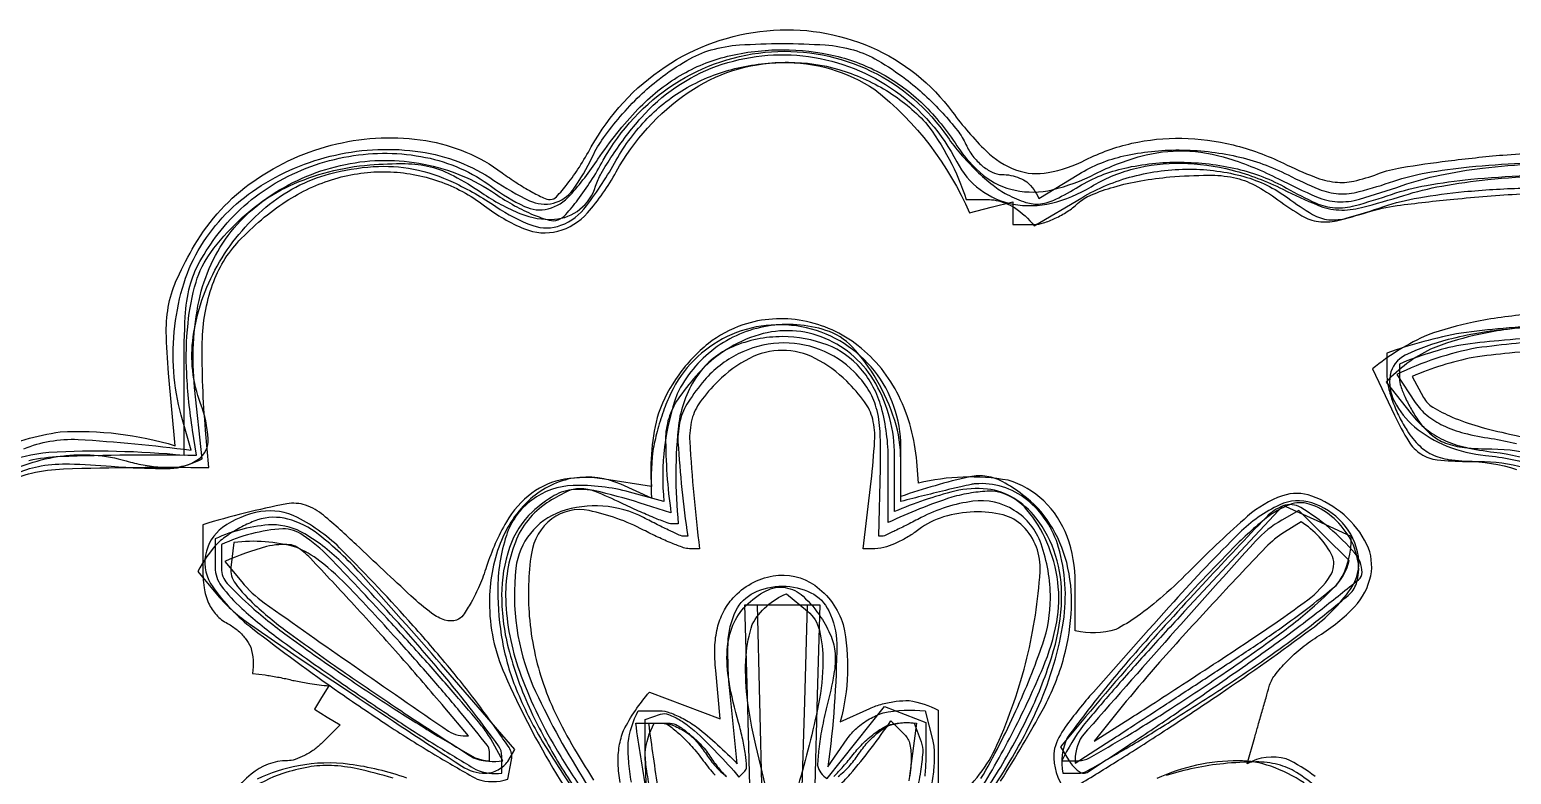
# Model space of a CAD drawing. Extents: x 0 to 564, y 0 to 802.
# Drawn here: x 351.1 to 470, y 495.9 to 555.6 of the extents above; entities that cross this region are included whole.
import ezdxf

# ---------------------------------------------------------------- set-up
doc = ezdxf.new("R2010")
doc.units = 0

msp = doc.modelspace()

# ---------------------------------------------------------------- linework, layer by layer
at = {"color": 250}
for points in [[(348.093521, 521.697281, -0.08253), (353.568333, 523.355476, -0.088691), (362.786896, 522.258667), (362.260437, 528.064514), (362.260437, 528.064514, -0.018177), (362.080878, 531.381346, -0.054714), (362.287853, 533.634903, -0.058829), (362.968373, 535.699291, -0.023539), (364.352844, 538.339111, -0.107976), (369.088507, 543.471564, -0.095162), (375.7472, 546.450867, -0.097499), (382.893445, 546.712391, -0.120285), (389.023651, 544.140625, 0.014645), (390.202986, 543.321003, 0.017959), (391.352142, 542.628799, 0.016603), (392.345186, 542.120572, 0.110403), (392.884583, 542, 0.209168), (393.38306, 542.218072, 0.020691), (394.249462, 543.237068, 0.023324), (395.214173, 544.59807, 0.01639), (396.175079, 546.211304, -0.12049), (402.085684, 552.629453, -0.123229), (410.242455, 555.528549, -0.127003), (418.612229, 554.20892, -0.132442), (425.143738, 549.008911, 0.039129), (427.84136, 545.891191, 0.10885), (430.277325, 544.355644, 0.132872), (432.82634, 544.147686, 0.072297), (435.82196, 545.164185, -0.062933), (439.53144, 546.500499, -0.059155), (443.536674, 546.910042, -0.057129), (447.654495, 546.369982, -0.051622), (451.694641, 544.905762, 0.017516), (454.188022, 543.804774, 0.066923), (455.831734, 543.390068, 0.083017), (457.338816, 543.46875, 0.036404), (459.260345, 544.043396, -0.050746), (461.180257, 544.558126, -0.008826), (464.899891, 545.093246, -0.00951), (469.303797, 545.562765, -0.008394), (485.319, 546.5)], [(425.451508, 493.959778, 0.114187), (428.706149, 498.234973, 0.045815), (431.114246, 505.225929, 0.044367), (432.173558, 512.165049, 0.215289), (430.799988, 515.799988, 0.136342), (429.201391, 516.703442, 0.068976), (426.883064, 516.949303, 0.065557), (424.435569, 516.546778, 0.088639), (422.441132, 515.531799, -0.026814), (421.605513, 514.967533, -0.025498), (420.700451, 514.485558, -0.026381), (419.857313, 514.143311, -0.07704), (417.982544, 514), (418.619232, 519.41748), (418.619232, 519.41748, 0.014396), (418.902459, 522.620095, 0.07464), (418.744003, 524.384117, 0.100244), (418.093706, 525.771155, 0.03681), (416.673431, 527.41748, 0.078507), (414.139582, 529.259907, 0.118627), (411.499191, 529.89447, 0.118581), (408.858418, 529.258428, 0.078406), (406.323486, 527.414429, 0.037517), (404.9124, 525.774035, 0.09712), (404.248226, 524.369667, 0.072956), (404.06475, 522.58551, 0.014919), (404.855499, 514), (404.042053, 514), (404.042053, 514, -0.085085), (403.568838, 514.081115, -0.011577), (402.626171, 514.43882, -0.013048), (401.520608, 514.92186, -0.010678), (400.364319, 515.493835, 0.06923), (395.988644, 517.053949, 0.215824), (393.008339, 516.384754, 0.196718), (391.365277, 513.620683, 0.057709), (391.201324, 508.585785, 0.030312), (391.605419, 505.786042, 0.0329), (392.338802, 503.133293, 0.030852), (393.460954, 500.458201, 0.021501), (395.036316, 497.58728, 0.004091), (396.358531, 495.445397, 0.006549)], [(473.230161, 529.919707, 0.011993), (469.834427, 529.678993, 0.011809), (466.902142, 529.330265, 0.048396), (462.028931, 527.814453), (462.933655, 526.124023), (462.933655, 526.124023, 0.135482), (463.671819, 525.348454, 0.03488), (465.226719, 524.556564, 0.03039), (467.316807, 523.815913, 0.019029), (469.83728, 523.194458, -0.100195), (477.70782, 519.835228, -0.120061)], [(398.489532, 495.25, -0.037803), (398.324928, 496.777748, -0.049216), (398.418499, 498.180763, -0.053911), (398.76773, 499.429669, -0.063872), (400.838379, 502.499481), (403.67868, 501.427399), (406.518982, 500.355286), (406.149689, 504.22757), (406.149689, 504.22757, -0.030556), (406.086213, 506.094601, -0.052082), (406.290195, 507.640686, -0.060686), (406.772905, 508.93697, -0.064555), (407.545197, 510.049927, -0.167191), (410.756259, 511.820494, -0.200407), (414.097416, 511.062897, -0.163456), (416.385129, 507.913348, -0.116785), (416.14328, 500.108154), (418.507874, 501.185547), (418.507874, 501.185547, -0.040693), (419.528121, 501.55356, -0.035999), (420.63723, 501.770172, -0.037768), (421.668675, 501.81704, -0.084282), (424, 501.062775), (424, 496.908936), (424, 492.755096)]]:
    msp.add_lwpolyline(points, format="xyb", dxfattribs=at)
at = {"color": 253}
for points in [[(348.910484, 520.865257, -0.067552), (352.657609, 521.740988, -0.037343), (363.5, 521.5), (363.5, 528.575134), (363.5, 528.575134, -0.012651), (363.601896, 532.601569, -0.050126), (363.973263, 535.045982, -0.066193), (364.766189, 537.013293, -0.033992), (366.232788, 539.23584, -0.097617), (370.813888, 543.293967, -0.090045), (376.722984, 545.455742, -0.092413), (382.879608, 545.374509, -0.110227), (388.176453, 543.02771, 0.047506), (390.818937, 541.437603, 0.176509), (392.722118, 541.251755, 0.150901), (394.483686, 542.335711, 0.032065), (396.704895, 545.224304, -0.042082), (399.9147, 549.230085, -0.069056), (403.306339, 551.935165, -0.074808), (407.099507, 553.476781, -0.059241), (411.5, 554, -0.057962), (415.740215, 553.5068, -0.067786), (419.519394, 552.054222, -0.067567), (422.78197, 549.639012, -0.057056), (425.5, 546.309509, 0.080714), (427.644396, 543.921643, 0.119802), (430.177299, 542.73069, 0.109243), (433.150411, 542.779964, 0.059391), (436.594788, 544.04834, -0.051134), (440.268345, 545.470214, -0.073737), (443.722412, 545.886398, -0.069763), (447.288258, 545.286788, -0.040709), (451.309631, 543.646606, 0.014479), (454.357946, 542.212677, 0.089505), (456.036121, 541.815849, 0.084571), (457.787495, 542.018286, 0.012199), (461.229095, 543.113953, -0.031052), (464.235241, 543.94759, -0.022398), (467.669621, 544.514664, -0.018622), (471.750235, 544.848435, -0.010298)], [(427.244998, 494.417886, 0.018889), (430.070244, 499.457649, 0.018499), (432.408808, 504.474823, 0.054009), (433.50415, 508.12851, 0.077868), (433.593436, 511.324603, 0.06918), (432.719662, 514.536266, 0.075443), (431.11957, 517.120639, 0.140532), (429.084381, 518.473267, 0.086107), (428.094915, 518.608176, 0.030446), (426.666283, 518.468941, 0.029149), (425.083763, 518.121187, 0.030304), (420, 516.102051), (420, 521.096436), (420, 521.096436, 0.065695), (419.444183, 525.308447, 0.112187), (417.795208, 528.431152, 0.12427), (415.100031, 530.331933, 0.092001), (411.5, 531, 0.100453), (407.514061, 530.191039, 0.141441), (404.713287, 527.919266, 0.115229), (403.193046, 524.100269, 0.053862), (403.150726, 516), (402.609283, 516), (402.609283, 516, -0.09294), (402.255662, 516.066304, -0.00514), (401.207024, 516.486328, -0.00781), (399.96535, 517.02139, -0.005624), (398.595947, 517.65564, 0.016896), (396.479325, 518.578538, 0.0943), (395.269032, 518.810471, 0.115119), (394.173801, 518.556415, 0.030732), (392.608734, 517.663208, 0.15699), (390.080937, 514.532938, 0.101368), (389.30529, 509.898647, 0.077235), (390.405472, 504.189639, 0.047875), (393.321075, 498, 0.017035), (395.565089, 494.498736, 0.017624)], [(472.543566, 530.919352, 0.011653), (468.979839, 530.677513, 0.011372), (465.918291, 530.327577, 0.049764), (461, 528.804321), (461, 527.624695), (461, 527.624695, 0.083924), (461.1015, 527.024241, 0.02356), (461.457287, 526.138672, 0.023051), (461.960877, 525.159992, 0.022427), (462.556702, 524.222534, 0.065118), (463.541274, 523.146538, 0.084381), (464.692509, 522.469963, 0.065781), (466.219919, 522.109772, 0.025059), (468.408813, 522, -0.145268), (475.864386, 519.787185, -0.125562)], [(400.595051, 494.746838, -0.01709), (400.5, 500.316071), (401.727478, 500.733856), (401.727478, 500.733856, -0.179624), (402.367051, 500.716344, -0.042278), (403.338284, 500.226238, -0.038281), (404.427811, 499.434563, -0.02963), (408.019867, 495.686523), (408.492828, 496.159485), (408.492828, 496.159485, 0.213172), (408.629283, 496.516216, 0.018825), (408.538139, 497.500252, 0.022018), (408.325047, 498.712292, 0.01531), (407.98291, 500.059631, -0.02581), (407.219385, 503.354792, -0.059776), (407.075798, 505.885597, -0.081393), (407.527446, 507.857451, -0.099783), (408.571442, 509.428558, -0.075003), (410.197511, 510.628352, -0.16127), (411.715733, 510.882977, -0.149181), (413.167342, 510.182129, -0.061273), (414.594635, 508.495911, -0.04554), (415.404092, 506.974776, -0.082938), (415.727512, 505.608963, -0.062037), (415.633467, 503.957917, -0.016465), (415.072662, 501.374268, 0.014013), (414.670055, 499.562404, 0.020237), (414.424591, 497.940029, 0.016512), (414.323195, 496.620121, 0.210294), (415.088501, 495.578156), (417.384369, 498.457428), (419.680206, 501.3367), (421.340088, 500.699738), (423, 500.062775), (423, 497.07843), (423, 497.07843, -0.031643), (422.915848, 495.750036, -0.020118)]]:
    msp.add_lwpolyline(points, format="xyb", dxfattribs=at)
at = {"color": 8}
for points in [[(350.656941, 522.009158, -0.056078), (352.741249, 522.611702, -0.051546), (355.013025, 522.762713, -0.018031), (364.06488, 521.893311), (363.28244, 524.696655), (363.28244, 524.696655, -0.050827), (362.681627, 528.183883, -0.046046), (362.765678, 531.840981, -0.047297), (363.504377, 535.314749, -0.062464), (364.848694, 538.255127, -0.10896), (369.337483, 542.878457, -0.090837), (375.652138, 545.562569, -0.091595), (382.460236, 545.82184, -0.113386), (388.359283, 543.530945, 0.03911), (391.221705, 541.899446, 0.170924), (393.131241, 541.70536, 0.179885), (394.682106, 542.751057, 0.044182), (396.272186, 545.44458, -0.044079), (397.151679, 546.935143, -0.022262), (398.500038, 548.652252, -0.021921), (400.061001, 550.314338, -0.03034), (401.608582, 551.650635, -0.030425), (403.846701, 553.15167, -0.062447), (405.783772, 553.982559, -0.053185), (408.059794, 554.383106, -0.016984), (411.5, 554.5, -0.016988), (414.941289, 554.383043, -0.053235), (417.217381, 553.982216, -0.062465), (419.155166, 553.150449, -0.030353), (421.39624, 551.646973, -0.023166), (422.908351, 550.378671, -0.02063), (424.358814, 548.927879, -0.021143), (425.55413, 547.513783, -0.058048), (426.228912, 546.396973, 0.056531), (426.77899, 545.480268, 0.05556), (427.523243, 544.704102, 0.06058), (428.339771, 544.175687, 0.113827), (429.101501, 544, -0.049102), (429.826714, 543.928609, -0.047272), (430.533817, 543.717041, -0.051027), (431.120859, 543.406054, -0.107434), (432.072571, 542.073547), (435.286285, 544.03302), (435.286285, 544.03302, -0.082524), (438.901602, 545.489069, -0.055575), (443.335201, 545.966003, -0.053776), (447.938191, 545.451459, -0.063326), (452.062592, 543.968079, 0.019692), (454.539551, 542.824965, 0.083749), (456.123451, 542.460968, 0.079783), (457.776625, 542.627587, 0.016907), (460.557709, 543.468079, -0.03873), (463.143883, 544.128129, -0.017637), (466.602436, 544.605629, -0.015295), (470.759507, 544.902688, -0.010188)], [(427.432908, 495.574381, 0.024537), (430.233757, 500.998684, 0.023558), (432.38443, 506.375904, 0.083478), (432.999207, 510.027496, 0.084577), (432.257452, 514.387091, 0.170544), (430.105976, 517.074352, 0.173545), (426.77761, 517.798301, 0.088033), (422.635681, 516.493835, -0.003545), (421.518814, 515.92139, -0.00531), (420.534748, 515.43882, -0.002366), (419.691059, 515.041037, -0.109393), (419.240082, 515), (419.370026, 520.46875), (419.370026, 520.46875, 0.017315), (419.338369, 523.382127, 0.05518), (419.036983, 525.301659, 0.07481), (418.387659, 526.774114, 0.055041), (417.272217, 528.168701, 0.106071), (414.491207, 529.970273, 0.10497), (411.205173, 530.4814, 0.10313), (407.948195, 529.613579, 0.098945), (405.253784, 527.508667, 0.034448), (403.948034, 525.760348, 0.082324), (403.306873, 524.27845, 0.070382), (403.125127, 522.52926, 0.020224), (403.905762, 515), (403.5672, 515), (403.5672, 515, -0.105963), (403.337745, 515.04918, -0.003534), (402.486683, 515.43882, -0.006567), (401.486359, 515.921472, -0.004511), (400.364319, 516.493835, 0.207214), (393.741275, 516.972054, 0.287695), (390.125416, 512.445103, 0.128994), (391.481849, 503.014844, 0.063127), (400.2789, 488.945557)], [(473.54678, 530.729828, 0.014479), (467.215203, 530.096165, 0.065709), (460.778992, 527.965454), (462.260468, 525.732727), (462.260468, 525.732727, 0.076155), (463.206342, 524.692309, 0.059504), (464.499989, 523.87751, 0.048485), (466.197651, 523.264893, 0.026579), (468.368164, 522.833313, -0.0274), (470.379875, 522.429873, -0.019009)], [(399.388743, 495.292098, -0.023214), (399.175411, 496.978542, -0.023673), (399.128402, 498.443756, -0.088015), (399.937225, 501), (401.654175, 501), (401.654175, 501, -0.088932), (402.470185, 500.853704, -0.033796), (403.528969, 500.37788, -0.03216), (404.636129, 499.692625, -0.03393), (407.879822, 496.764282), (407.301941, 502.363434), (407.301941, 502.363434, -0.032158), (407.144721, 506.439728, -0.107082), (407.775772, 509.02858, -0.167612), (409.217541, 510.472702, -0.114009), (411.5, 511, -0.114801), (413.786492, 510.468003, -0.167858), (415.228844, 509.01284, -0.105724), (415.863749, 506.392262, -0.031027), (415.160156, 496.5), (416.702057, 498.75), (416.702057, 498.75, -0.061376), (417.472071, 499.62199, -0.050454), (418.480659, 500.348145, -0.051932), (419.576197, 500.836607, -0.079074), (422.961884, 501), (423.536407, 498.710968), (423.536407, 498.710968, -0.056048), (423.68143, 497.634572, -0.029162), (423.632111, 496.278866, -0.028589), (423.417523, 494.876427, -0.038602)]]:
    msp.add_lwpolyline(points, format="xyb", dxfattribs=at)
at = {"color": 254}
for points in [[(348.605076, 519.770916, -0.092977), (353.697804, 521.427922, -0.102468), (358.862457, 521.039429, 0.024271), (360.211507, 520.722498, 0.024782), (361.575584, 520.540474, 0.025513), (362.770832, 520.502106, 0.087098), (364.949005, 521.194458), (364.349304, 526.932251), (364.349304, 526.932251, -0.077959), (364.708374, 533.903837, -0.115599), (367.287945, 539.422684, -0.119473), (371.973464, 543.101085, -0.08703), (378.408356, 544.772461, -0.02256), (381.25337, 544.873191, -0.058992), (383.278885, 544.613388, -0.061799), (385.132865, 543.896736, -0.02672), (387.399048, 542.52063, 0.053872), (390.509843, 540.855315, 0.111409), (393.216305, 540.413071, 0.157165), (395.256761, 541.208505, 0.146018), (396.521606, 543.067993, -0.053967), (396.971644, 544.089063, -0.016331), (397.866276, 545.529999, -0.016149), (398.981915, 547.090813, -0.016914), (400.179596, 548.551758, -0.126338), (406.228176, 552.680237, -0.122207), (413.597095, 553.452126, -0.12019), (420.56608, 550.68419, -0.119626), (425.492462, 545.014587, 0.112122), (427.370938, 542.786892, 0.116446), (430.002548, 541.627174, 0.105258), (433.094034, 541.709145, 0.077977), (436.262756, 543.018677, -0.075029), (439.666962, 544.448995, -0.065328), (443.510239, 544.90274, -0.061048), (447.579927, 544.350395, -0.051631), (451.647064, 542.819458, 0.017537), (454.448826, 541.540914, 0.085586), (456.142941, 541.158012, 0.076817), (457.951001, 541.342722, 0.012557), (461.344482, 542.319458, -0.031741), (464.399106, 543.073135, -0.019227), (468.088074, 543.592957, -0.016058), (472.512609, 543.900635, -0.009329)], [(426.363987, 491.883125, 0.024389), (429.615485, 496.713516, 0.031818), (432.075531, 501.437866, 0.066384), (434.041659, 508.176254, 0.108092), (433.662025, 514.097839, 0.156174), (431.093166, 517.941018, 0.190039), (426.981354, 519.195557, 0.032392), (426.65051, 519.147519, 0.002768), (425.812733, 518.965019, 0.003648), (424.815281, 518.734293, 0.002818), (421, 517.783203), (420.996277, 521.141602), (420.996277, 521.141602, 0.07627), (420.511692, 524.276596, 0.055105), (419.081219, 527.517151, 0.057443), (417.101801, 530.172596, 0.127719), (414.982056, 531.505737, 0.117823), (410.308887, 531.84636, 0.121166), (406.040596, 530.026848, 0.119667), (403.066089, 526.411674, 0.113048), (402, 517.783203), (399.25, 518.531006), (399.25, 518.531006, 0.07442), (394.725733, 519.062606, 0.153068), (391.39238, 517.900764, 0.156062), (389.359606, 515.065442, 0.078255), (388.666656, 510.665039, 0.045329), (389.040433, 506.55056, 0.050912), (390.149635, 502.735271, 0.040339), (392.243243, 498.565253, 0.016451), (395.716736, 493.25, 0.009472)], [(476.055725, 531.92395, 0.020778), (469.843901, 531.610305, 0.0392), (464.901352, 530.760056, 0.04984), (461.465854, 529.512551, 0.242805), (460.257568, 527.911499, 0.165047), (460.59317, 525.792183, 0.09712), (462.218483, 523.773346, 0.080962), (464.813485, 522.225699, 0.069371), (467.908386, 521.475952, -0.051234), (472.136417, 520.612134, -0.069778)], [(410.158905, 495), (409.372833, 498.25), (409.372833, 498.25, -0.029196), (408.675672, 502.104361, -0.048064), (408.594559, 505.412987, -0.061101), (409.087724, 507.928522, -0.173468), (411.832367, 510.384033), (413.523163, 508.980774), (413.523163, 508.980774, -0.162243), (414.467079, 507.463057, -0.061443), (414.749592, 504.950584, -0.044607), (414.408746, 501.550561, -0.021007), (412.766724, 495)], [(400.959983, 494.480969, -0.024367), (400.627701, 496.160591, -0.024713), (400.486731, 497.606801, -0.103912), (401.213989, 500), (402.491974, 500), (402.491974, 500, -0.137164), (403.094753, 499.83147, -0.040892), (403.875751, 499.265625, -0.037624), (404.686965, 498.456772, -0.032912), (405.408051, 497.5, 0.039808), (406.149847, 496.54345, 0.041914), (407.022125, 495.734375, 0.04572)], [(415.966957, 495.734375, 0.042408), (416.847384, 496.543473, 0.040718), (417.591949, 497.5, -0.038794), (418.330668, 498.456578, -0.041344), (419.193886, 499.265625, -0.045124), (420.048686, 499.825892, -0.123116), (422.260101, 500), (421.693848, 495.75)], [(453.358215, 495.226856, 0.057978), (450.67048, 496.553135, 0.085853), (448.087158, 497, 0.108261), (441.528385, 495.563043, 0.035334)], [(380.26535, 495.611237, 0.016374), (377.401347, 496.343051, 0.044122), (375.320015, 496.613544, 0.053845), (373.474184, 496.490549, 0.036181), (371.422546, 495.974426, 0.075329), (368.636621, 494.562271, 0.114961)]]:
    msp.add_lwpolyline(points, format="xyb", dxfattribs=at)
at = {"color": 7}
for points in [[(349.308638, 519.351011, -0.06279), (351.278267, 520.062622, -0.044006), (353.834677, 520.405493, -0.011343), (365.5, 520.5), (365.231781, 523.5), (365.231781, 523.5, -0.02582), (364.967237, 530.54269, -0.081267), (365.793789, 535.183441, -0.103912), (367.909664, 538.6695, -0.059558), (371.690094, 541.848694, -0.07356), (375.60358, 543.659598, -0.077437), (379.804291, 544.217216, -0.078566), (383.923831, 543.470127, -0.079013), (387.603088, 541.489136, 0.065084), (390.817063, 539.642045, 0.162319), (393.486404, 539.455429, 0.150877), (395.862384, 540.917154, 0.053887), (398.175232, 544.211548, -0.116541), (403.940749, 550.570874, -0.147171), (411.466866, 552.982147, -0.151424), (418.914836, 550.818235, -0.125238), (426.5, 540.922913), (428.25, 541.367859), (430, 541.812744), (430, 540.906372), (430, 540), (431.671265, 540), (431.671265, 540, 0.076034), (432.44334, 540.118091, 0.034942), (433.393333, 540.490288, 0.033573), (434.357817, 541.030267, 0.039527), (435.186768, 541.669006, -0.085349), (436.285525, 542.365995, -0.028745), (438.082253, 542.996574, -0.026656), (440.25715, 543.498377, -0.022684), (442.593597, 543.799316, -0.017118), (445.670535, 543.948689, -0.055655), (447.699951, 543.751381, -0.069271), (449.38824, 543.141919, -0.037988), (451.253662, 541.970581, 0.024996), (453.174879, 540.693505, 0.100156), (454.500435, 540.229034, 0.092288), (455.957996, 540.29711, 0.019446), (458.425568, 540.979004, -0.04494), (460.812629, 541.509598, -0.008019), (465.356857, 542.024673, -0.008608), (470.717818, 542.452374, -0.007673)], [(350.202757, 520.104064, -0.060419), (352.053864, 520.640945, -0.046653), (354.305278, 520.795086, -0.014841), (357.665344, 520.611572, 0.024139), (362.3858, 520.441749, 0.150917), (364.658531, 521.174484, 0.261147), (365.44076, 522.80022, 0.074762), (364.831451, 525.63562, -0.126073), (364.239636, 530.989082, -0.093052), (366.158569, 536.659927, -0.09034), (370.077098, 541.387934, -0.109311), (375.175018, 544.047119, -0.049024), (378.686037, 544.631986, -0.065433), (381.907982, 544.426842, -0.061965), (385.097976, 543.376657, -0.038624), (388.520599, 541.421448, 0.061879), (391.484005, 539.906326, 0.181229), (393.740601, 539.927849, 0.141109), (395.791984, 541.482374, 0.032854), (398.171234, 545.143555, -0.065071), (400.666177, 548.49071, -0.071048), (403.871349, 550.970238, -0.069773), (407.694383, 552.485066, -0.059555), (412.002258, 553, -0.071713), (416.024851, 552.420076, -0.065764), (419.850182, 550.722328, -0.068118), (422.981463, 548.163841, -0.089488), (426.242645, 542), (427.921326, 542), (427.921326, 542, -0.053528), (428.641264, 541.922705, -0.038526), (429.416214, 541.690674, -0.039107), (430.12762, 541.350434, -0.065359), (431.705994, 539.893982), (435.511536, 542.139282), (435.511536, 542.139282, -0.069694), (439.624073, 543.848476, -0.064082), (444.169266, 544.427612, -0.066901), (448.517911, 543.837584, -0.092306), (452.053558, 542.11853, 0.024466), (454.03094, 540.801112, 0.112704), (455.331417, 540.378319, 0.091601), (456.817323, 540.516645, 0.01322), (459.737457, 541.426208, -0.039489), (462.543675, 542.141143, -0.019475), (466.194893, 542.624359, -0.015465), (470.814094, 542.909752, -0.007695)], [(471.439037, 532.78758, 0.030958), (466.928154, 532.16124, 0.037217), (463.295823, 531.139263, 0.070792), (458.837708, 528.408203), (460.604065, 524.704102), (460.604065, 524.704102, 0.025742), (461.744292, 522.599177, 0.112994), (462.724861, 521.593887, 0.115949), (464.03173, 521.128738, 0.027776), (466.347351, 521, -0.078407), (470.390088, 520.362124, -0.056307)], [(454.252197, 495.72784, 0.057998), (451.907132, 497.156526, 0.194645), (448.790131, 496.763367), (449.39505, 498.881683), (449.39505, 498.881683, 0.000189), (449.666736, 499.83436, 0.000118), (449.984341, 500.950657, 0.000116), (450.296854, 502.05102, 0.000211), (450.551636, 502.950348, -0.093615), (450.997942, 503.845967, -0.031612), (451.95467, 504.954128, -0.030151), (453.192309, 506.073174, -0.030322), (454.553314, 507.032959, 0.064996), (457.397241, 509.348676, 0.139326), (458.694553, 511.836105, 0.165722), (458.381406, 514.336465, 0.1022), (456.553467, 516.707642, 0.090063), (453.974677, 518.221136, 0.173909), (451.612045, 518.237007, 0.096124), (448.821091, 516.604307, 0.017107), (444.396454, 512.43927, -0.015704), (442.048864, 510.216969, -0.028254), (439.971424, 508.570808, -0.033073), (438.237101, 507.513508, -0.140042), (435, 507.425598), (435, 511.25827), (435, 511.25827, 0.087731), (434.344633, 514.964596, 0.114913), (432.469097, 517.834454, 0.1209), (429.602238, 519.485396, 0.104173), (422.407166, 519.244934), (422.276459, 520.980225), (422.276459, 520.980225, 0.095841), (420.840185, 526.245832, 0.112179), (417.586903, 530.262222, 0.121491), (413.141444, 532.272908, 0.126098), (408.336853, 531.946167, 0.089379), (405.564903, 530.442402, 0.068232), (403.184719, 527.934113, 0.068036), (401.561526, 524.869444, 0.087689), (401, 518.976379), (397.224335, 519.580078), (397.224335, 519.580078, 0.08189), (394.015298, 519.564553, 0.117919), (391.41338, 518.455246, 0.103134), (389.36031, 516.149503, 0.052063), (387.773621, 512.576538, -0.021638), (387.202917, 511.047088, -0.02764), (386.541046, 509.696541, -0.027657), (385.882584, 508.660703, -0.15957), (385.366058, 508.281891, -0.157397), (384.425619, 508.278014, -0.084175), (383.382286, 508.815975, -0.026135), (381.707104, 510.216329, -0.001907), (377.31842, 514.324097, 0.012751), (374.694975, 516.674992, 0.096629), (373.253548, 517.486008, 0.12148), (371.75286, 517.603401, 0.024839), (365, 515.922913), (365, 512.496643), (365, 512.496643, 0.035552), (365.115523, 510.873972, 0.069199), (365.47403, 509.62875, 0.084252), (366.096539, 508.69216, 0.08135), (367, 508, -0.052009), (367.764997, 507.481868, -0.050946), (368.412502, 506.813763, -0.055405), (368.854925, 506.103744, -0.112103), (369, 504), (370, 503.875), (370, 503.875, -0.009658), (370.455179, 503.809144, -0.005584), (371, 503.713284, -0.005585), (371.544693, 503.60485, -0.009333), (372, 503.5, 0.010308), (372.459372, 503.395156, 0.005909), (373.017334, 503.286716, 0.005895), (373.581046, 503.19091, 0.009765), (375.118042, 503), (374.542694, 502.069092), (373.967377, 501.138184), (374.991364, 500.505341), (376.01535, 499.872498), (374.579102, 498.436249), (374.579102, 498.436249, -0.041426), (373.929977, 497.886614, -0.035936), (373.168499, 497.421894, -0.037589), (372.413536, 497.101841, -0.081637), (371.793945, 497, 0.178102), (368.880477, 495.928215, 0.086691), (366.313091, 492.835384, 0.092785)], [(429.004166, 495.360596, 0.017538), (432.438473, 501.187537, 0.058421), (434.086914, 505.305176, 0.056244), (434.688775, 509.241608, 0.072194), (434.30603, 512.880836, 0.079732), (432.967951, 515.975972, 0.091542), (430.776062, 518.329956, 0.032362), (429.1724, 519.366431, 0.09022), (427.909058, 519.797928, 0.085168), (426.532287, 519.769355, 0.02678), (421, 518.187195), (421, 522.170532), (421, 522.170532, 0.169209), (418.878863, 528.258867, 0.169569), (413.435661, 531.704697, 0.170881), (407.063488, 531.000491, 0.171443), (402.548187, 526.460327, 0.026008), (401.955354, 525.022421, 0.01998), (401.454781, 523.399002, 0.020365), (401.108583, 521.839244, 0.044452), (401, 518.042847), (398.545074, 519.161438), (398.545074, 519.161438, 0.149098), (394.781688, 519.659242, 0.142622), (391.304974, 517.989059, 0.120394), (388.858023, 514.412289, 0.090395), (388.000793, 509.702942, 0.104409), (389.22555, 503.908664, 0.031812), (393.388, 495.912815, 0.027259), (398.312941, 488.684319, 0.233671)], [(473.157944, 531.914898, 0.010898), (469.313984, 531.659744, 0.010841), (465.953842, 531.289456, 0.039939), (460, 529.683411), (460, 527.806519), (460, 527.806519, 0.062706), (460.112434, 526.913527, 0.02641), (460.474407, 525.75692, 0.025627), (460.996799, 524.546257, 0.030377), (461.615021, 523.464844, 0.054947), (462.627577, 522.237516, 0.091681), (463.738327, 521.496445, 0.074749), (465.200665, 521.113239, 0.026546), (467.365021, 520.996277, -0.067093), (471.038698, 520.497671, -0.062354)], [(401.566093, 494.613296, -0.006801), (400.789917, 500), (401.865021, 500), (401.865021, 500, -0.158702), (402.414945, 499.820942, -0.027332), (403.275852, 499.118748, -0.027385), (404.230126, 498.148663, -0.021451), (405.158112, 497, 0.024769), (406.098617, 495.851534, 0.030313)], [(415.91497, 494.909977, 0.030529), (416.941997, 495.911898, 0.025029), (420.204437, 500.195557), (421.293518, 499.106476), (421.293518, 499.106476, -0.143991), (421.725607, 498.314381, -0.061937), (421.834404, 497.104076, -0.040319), (421.63669, 495.387279, -0.013911)], [(454.365112, 494.859619, 0.039261), (452.735038, 496.058145, 0.076665), (451.254528, 496.688438, 0.064843), (449.492982, 496.900757, 0.021563), (446.891663, 496.763611, 0.054427), (442.281363, 495.807245, 0.031714)], [(381.377274, 495.611271, 0.051562), (376.768314, 496.710445, 0.079297), (372.677216, 496.599213, 0.065088), (369.361813, 495.517284, 0.131259)]]:
    msp.add_lwpolyline(points, format="xyb", dxfattribs=at)
at = {"color": 9}
for points in [[(351.048504, 521.081741, -0.038556), (353.572981, 521.405343, -0.012605), (364.5, 521.5), (364.186768, 523.5), (364.186768, 523.5, -0.026137), (363.717157, 528.03935, -0.038292), (363.820389, 532.051651, -0.04504), (364.465019, 535.362625, -0.089055), (365.649628, 537.753906, -0.087533), (370.481559, 542.333546, -0.095668), (376.446255, 544.807861, -0.09907), (382.731001, 544.839114, -0.101273), (388.489532, 542.442505, 0.022418), (390.024346, 541.498577, 0.028648), (391.519466, 540.777687, 0.028975), (392.797824, 540.334009, 0.162029), (393.512085, 540.366272, 0.12067), (394.135676, 540.79889, 0.018789), (395.093796, 541.968033, 0.019994), (396.136597, 543.463345, 0.016225), (397.135834, 545.143494, -0.12353), (402.814761, 551.240497, -0.127606), (410.630898, 553.84137, -0.130158), (418.606455, 552.295357, -0.131121), (424.745636, 547.006958, 0.029027), (425.791761, 545.650655, 0.022379), (427.078903, 544.295837, 0.022852), (428.400215, 543.135646, 0.049112), (429.535217, 542.397339, 0.040484), (431.039904, 541.765329, 0.107183), (432.194721, 541.645752, 0.087907), (433.429865, 542.008605, 0.021615), (435.289581, 543.035034, -0.082463), (438.96116, 544.514225, -0.056603), (443.435524, 544.987328, -0.055559), (448.002553, 544.442461, -0.070691), (451.953583, 542.905945, 0.020943), (454.31136, 541.707801, 0.092504), (455.816536, 541.333397, 0.082257), (457.440507, 541.504266, 0.014584), (460.374695, 542.405945, -0.037857), (463.161493, 543.12231, -0.019529), (466.730026, 543.613838, -0.015895), (471.154077, 543.906416, -0.008563)], [(426.074181, 492.170967, 0.027088), (429.01437, 496.497735, 0.026759), (431.482635, 501.134308, 0.037241), (433.261982, 505.843879, 0.065897), (433.902843, 509.940311, 0.080458), (433.416959, 513.465011, 0.092504), (431.84436, 516.470703, 0.089782), (430.059339, 518.052799, 0.109057), (427.948452, 518.773155, 0.085466), (425.332092, 518.618852, 0.03723), (420.5, 516.977905), (420.5, 521.466187), (420.5, 521.466187, 0.128728), (418.988393, 527.240214, 0.166639), (414.929554, 530.861275, 0.17325), (409.631292, 531.153599, 0.139292), (404.779755, 528.079529, 0.02656), (403.256596, 526.180894, 0.070156), (402.449318, 524.641235, 0.075358), (402.130531, 523.004845, 0.034276), (402.56424, 516.880737), (400.532104, 517.521118), (400.532104, 517.521118, 0.014941), (396.882455, 518.552418, 0.07717), (394.799171, 518.74353, 0.117239), (393.189282, 518.252636, 0.056264), (391.448944, 516.952026, 0.12264), (389.613156, 514.103945, 0.082569), (388.979572, 510.268726, 0.067153), (389.601538, 505.694626, 0.043638), (391.465881, 500.68808, 0.028634), (393.791162, 496.441219, 0.023927), (396.719864, 492.215359, 0.018122)], [(471.292102, 531.772914, 0.033579), (466.965221, 531.083061, 0.039321), (463.504129, 529.997846, 0.091334), (459.930054, 527.358643), (461.932434, 524.813049), (461.932434, 524.813049, 0.055681), (463.133192, 523.593783, 0.062414), (464.530792, 522.723129, 0.053057), (466.284766, 522.129291, 0.027053), (468.581635, 521.743652, -0.123073), (475.979904, 518.982951, -0.121347)], [(400.587084, 494.649406, -0.007151), (399.736664, 500), (401.845276, 500), (401.845276, 500, -0.096875), (402.772037, 499.818738, -0.050572), (403.815659, 499.265625, -0.04764), (404.809044, 498.456347, -0.053031), (405.591949, 497.5, 0.021699), (406.280336, 496.542717, 0.028321), (406.994259, 495.734375, 0.028367)], [(415.62632, 495.734375, 0.018071), (416.384822, 496.542309, 0.0128), (417.17865, 497.5, -0.032898), (418.038788, 498.45672, -0.035578), (418.996025, 499.265625, -0.038149), (419.908965, 499.830671, -0.120062), (422.062775, 500), (422.6315, 498.517914), (422.6315, 498.517914, -0.109815), (422.75804, 497.667227, -0.022331), (422.580956, 496.144066, -0.022545), (422.208345, 494.356276, -0.019462)]]:
    msp.add_lwpolyline(points, format="xyb", dxfattribs=at)
at = {"color": 7}
for points in [[(446.606354, 502.360687), (446.606354, 502.360687, 0.011552), (453.954268, 507.576806, 0.07747), (457.079563, 510.763081, 0.195379), (457.707128, 513.381829, 0.147271), (456.425385, 516.082458, 0.130939), (453.96109, 517.678852, 0.19038), (451.405151, 517.520645, 0.085735), (448.148543, 515.248765, 0.014574), (442.90683, 509.75, 0.001923), (436.447081, 502.509591, 0.024918), (434.188934, 499.687286, 0.078181), (433.317799, 497.967812, 0.171479), (433.937225, 495), (434.824982, 495), (434.824982, 495, 0.138424), (435.439361, 495.173413, 0.002059), (438.651943, 497.162205, 0.005416), (442.367049, 499.539641, 0.00353)], [(389.776947, 497.080322), (389.776947, 497.080322, 0.199232), (389.575814, 498.057144, 0.009254), (387.584255, 500.877167, 0.014128), (385.006011, 504.1879, 0.009558), (381.891296, 507.818848, 0.013825), (376.173937, 513.885249, 0.078127), (372.59602, 516.50177, 0.16005), (369.655158, 516.970567, 0.118562), (366.596161, 515.69397, 0.195509), (365.222734, 513.470239, 0.198697), (365.802662, 510.938217, 0.073389), (369.005336, 507.595156, 0.013061), (376, 502.450043, 0.007334), (380.131209, 499.663477, 0.010739), (383.852875, 497.344299, 0.00642), (387.016796, 495.520325, 0.160767), (389.47702, 495.52298), (389.776947, 497.080322)]]:
    msp.add_lwpolyline(points, format="xyb", close=True, dxfattribs=at)
at = {"color": 9}
for points in [[(447.088745, 503.561493), (447.088745, 503.561493, 0.005696), (451.270961, 506.530867, 0.008901), (454.794819, 509.190853, 0.00377), (457.717522, 511.515618, 0.226592), (458, 512.106934, 0.180577), (457.427514, 513.640399, 0.039447), (455.383873, 515.651352, 0.038367), (453.085677, 517.298265, 0.231904), (451.666229, 517.425415, 0.11067), (450.323751, 516.53263, 0.003067), (445.493881, 511.423946, 0.006695), (440.281305, 505.690252, 0.006674), (433.804077, 498.126038), (434.46106, 497.063019), (434.46106, 497.063019, 0.03325), (434.751522, 496.656191, 0.038471), (435.080654, 496.312263, 0.042032), (435.399359, 496.071759, 0.141545), (435.647766, 496, 0.146231), (436.026328, 496.113134, 0.000801), (439.227066, 498.221191, 0.003375), (442.867871, 500.662918, 0.002126)], [(389, 497.352295), (389, 497.352295, 0.158793), (388.723164, 498.202004, 0.006308), (386.74297, 500.847626, 0.010588), (384.2605, 503.940705, 0.007234), (381.316498, 507.352295, 0.011534), (376.258856, 512.786819, 0.067252), (373.187088, 515.190262, 0.129432), (370.563199, 515.922668, 0.095585), (366, 514.786011), (366, 512.49292), (366, 512.49292, 0.162488), (366.493438, 511.014623, 0.046819), (368.13649, 509.207535, 0.02755), (371.08817, 506.799795, 0.006608), (376.25, 503.146179, 0.00502), (380.26822, 500.440061, 0.007388), (383.856255, 498.150974, 0.003876), (386.921873, 496.290986, 0.125806), (389, 496), (389, 497.352295)]]:
    msp.add_lwpolyline(points, format="xyb", close=True, dxfattribs=at)
at = {"color": 254}
for points in [[(446.692932, 502.75), (446.692932, 502.75, 0.008469), (450.67489, 505.460416, 0.011925), (454.124214, 508.020153, 0.008235), (456.893515, 510.253825, 0.140065), (457.545349, 511.212219, 0.125043), (457.673596, 513.036742, 0.08975), (456.955055, 514.959473, 0.085344), (455.561602, 516.590751, 0.096867), (453.759308, 517.576416, 0.171597), (452.187393, 517.525199, 0.073843), (450.34169, 516.468731, 0.032975), (447.670104, 514.062356, 0.00512), (442.75824, 508.909027, 0.008735), (439.402794, 505.187381, 0.012536), (436.572739, 501.766499, 0.008389), (434.352332, 498.841529, 0.159465), (434, 496), (435.202972, 496), (435.202972, 496, 0.12971), (436.00736, 496.212245, 0.003799), (439.074371, 497.982815, 0.007388), (442.663898, 500.163521, 0.004998)], [(389.466095, 496.945129), (390.050232, 497.890289), (384.14679, 504.695129), (384.14679, 504.695129, 0.005591), (377.677067, 511.986436, 0.041784), (374.296223, 515.1381, 0.101732), (371.826988, 516.373937, 0.146795), (369.401794, 516.300598, 0.036231), (368.271244, 515.830344, 0.030879), (367.155613, 515.179146, 0.032055), (366.212606, 514.456031, 0.072572), (364.615967, 512.167603), (366.055328, 510.433319), (366.055328, 510.433319, 0.067857), (368.671885, 508.03182, 0.004648), (377.008236, 502.355915, 0.002685), (385.791951, 496.562083, 0.145446), (387.68335, 496, 0.069418), (388.185157, 496.070006, 0.052613), (388.701466, 496.277637, 0.053395), (389.154128, 496.583463, 0.079255)]]:
    msp.add_lwpolyline(points, format="xyb", close=True, dxfattribs=at)
at = {"color": 253}
for points in [[(446.547607, 503.75), (446.547607, 503.75, 0.008275), (451.111159, 506.956659, 0.022494), (454.197529, 509.422226, 0.029049), (456.174167, 511.366344, 0.149722), (457.136566, 514.980652), (454.411407, 516.22229), (451.686249, 517.463989), (443.770416, 508.981995), (443.770416, 508.981995, 0.003902), (440.668426, 505.605687, 0.005149), (437.897141, 502.47752, 0.003772), (435.625765, 499.81958, 0.04923), (433.929626, 497), (435.262421, 497), (435.262421, 497, 0.130724), (436.136404, 497.232474, 0.004774), (439.127209, 498.982815, 0.008438), (442.637542, 501.163713, 0.005792)], [(388.100006, 498.75), (388.100006, 498.75, 0.047063), (387.376331, 499.80697, 0.004047), (385.258228, 502.308884, 0.005314), (382.670876, 505.251556, 0.004096), (379.788544, 508.407898, 0.004692), (375.11586, 513.347606, 0.053325), (373.058453, 515.070839, 0.138313), (371.433918, 515.60164, 0.090916), (366.5, 514.333374), (366.5, 512.416626), (366.5, 512.416626, 0.189384), (366.972049, 511.215049, 0.026425), (368.92857, 509.320568, 0.021962), (371.972843, 506.896146, 0.008164), (376.452393, 503.75, 0.005792), (380.362458, 501.163713, 0.008438), (383.872791, 498.982815, 0.004774), (386.863596, 497.232474, 0.130724), (389.070374, 497), (388.100006, 498.75)]]:
    msp.add_lwpolyline(points, format="xyb", close=True, dxfattribs=at)
at = {"color": 8}
for points in [[(448.337189, 505.5), (448.337189, 505.5, 0.008046), (451.291709, 507.508006, 0.011217), (453.864029, 509.405094, 0.007812), (455.936668, 511.059027, 0.127535), (456.954651, 513.045349), (454.945465, 515.054565), (452.936279, 517.063721), (451.556824, 516.28186), (451.556824, 516.28186, 0.079637), (449.459128, 514.604267, 0.002901), (442.613842, 506.977917, 0.001572), (435.547263, 498.961924, 0.173023), (435, 496.803589), (437.859741, 498.651794), (437.859741, 498.651794, 0.001054), (439.435568, 499.674927, 0.000236), (442.117146, 501.425838, 0.000245), (445.211029, 503.450208, 0.000237)], [(388, 497.75296), (388, 497.75296, 0.170974), (387.824476, 498.251259, 0.002668), (385.887177, 500.633842, 0.006744), (383.5641, 503.383482, 0.004373), (380.807404, 506.50296, 0.007391), (376.828501, 510.797448, 0.036563), (374.386337, 513.007954, 0.068007), (372.472902, 514.120731, 0.098048), (367.5, 514.5), (367.26712, 512.5), (367.26712, 512.5, 0.194149), (367.623934, 511.198611, 0.044694), (369.190029, 509.485027, 0.027588), (371.992215, 507.191776, 0.00709), (376.76712, 503.808044, 0.002981), (380.551615, 501.239073, 0.004581), (383.861279, 499.064812, 0.00165), (386.729421, 497.231363, 0.122653), (388, 497), (388, 497.75296)]]:
    msp.add_lwpolyline(points, format="xyb", close=True, dxfattribs=at)
at = {"color": 250}
for points in [[(449.25, 506.819336), (449.25, 506.819336, 0.013025), (453.640616, 509.897099, 0.089198), (455.443588, 511.811489, 0.230529), (455.63955, 513.379025, 0.138194), (453.104706, 516.157959), (451.776306, 515.328979), (451.776306, 515.328979, 0.062749), (450.279299, 514.110346, 0.00329), (446.029449, 509.599678, 0.005812), (441.752471, 504.891361, 0.011493), (436.5, 498.578491), (439.5, 500.461884), (439.5, 500.461884, 0.003388), (441.091059, 501.475839, 0.000913), (443.601562, 503.106274, 0.000925), (446.445707, 504.968288, 0.000958)], [(384.413727, 501.25), (384.413727, 501.25, 0.005954), (380.921939, 505.294428, 0.005126), (377.15786, 509.463791, 0.00267), (373.638211, 513.242265, 0.066714), (372.538757, 514.135498, 0.11732), (371.977229, 514.31883, 0.039591), (371.110664, 514.321312, 0.036801), (370.117192, 514.171321, 0.034677), (366.771698, 512.97998), (368.128815, 511.344818), (368.128815, 511.344818, 0.065062), (369.94175, 509.662162, 0.002743), (377.137959, 504.603432, 0.001392), (384.724579, 499.363459, 0.151561), (386.309967, 499), (384.413727, 501.25)]]:
    msp.add_lwpolyline(points, format="xyb", close=True, dxfattribs=at)
at = {"color": 9}
msp.add_lwpolyline([(408.90097, 495), (408.7005, 502.25), (408.5, 509.5), (411.5, 509.5), (414.5, 509.5), (414.2995, 502.25), (414.09903, 495)], dxfattribs=at)
at = {"color": 7}
msp.add_lwpolyline([(409.86618, 494), (409.683105, 501.75), (409.5, 509.5), (411.5, 509.5), (413.5, 509.5), (413.262604, 501.75), (413.025208, 494)], dxfattribs=at)

doc.saveas('drawing.dxf')
